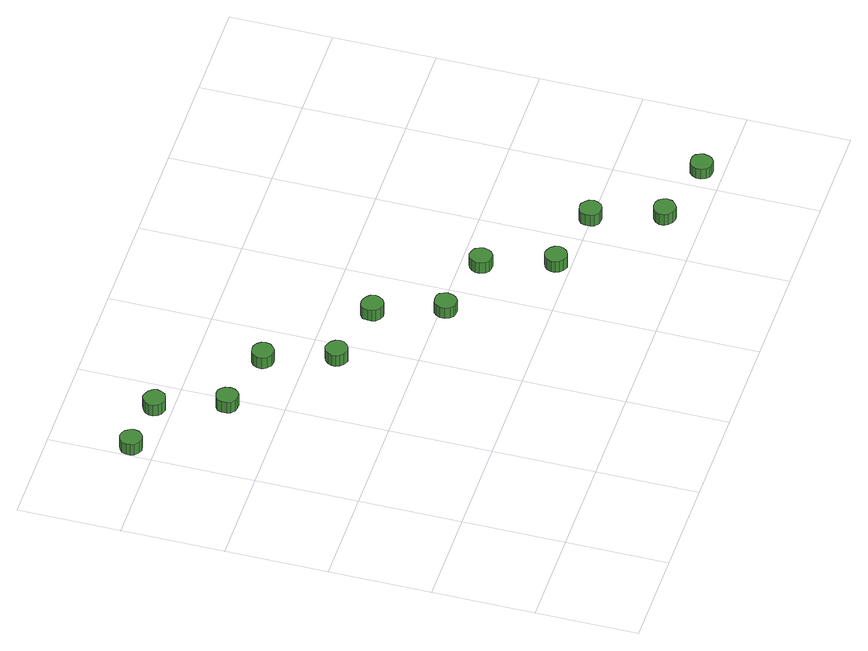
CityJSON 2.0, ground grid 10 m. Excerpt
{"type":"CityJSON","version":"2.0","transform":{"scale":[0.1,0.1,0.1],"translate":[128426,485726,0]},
"CityObjects":{
"tree1":{"type":"SolitaryVegetationObject","attributes":{"function":"something"},"geometry":[{"type":"MultiSurface","lod":"1","boundaries":[[[0,1,2,3,4,5,6,7,8,9,10,11,12,13,14]],[[15,16,17,18,19,20,21,22,23,24,25,26,27,28,29]],[[0,29,28,1]],[[1,28,27,2]],[[2,27,26,3]],[[3,26,25,4]],[[4,25,24,5]],[[5,24,23,6]],[[6,23,22,7]],[[7,22,21,8]],[[8,21,20,9]],[[9,20,19,10]],[[10,19,18,11]],[[11,18,17,12]],[[12,17,16,13]],[[13,16,15,14]],[[14,15,29,0]]]}]},
"tree2":{"type":"SolitaryVegetationObject","attributes":{"function":"something"},"geometry":[{"type":"MultiSurface","lod":"1","boundaries":[[[30,31,32,33,34,35,36,37,38,39,40,41,42,43,44]],[[45,46,47,48,49,50,51,52,53,54,55,56,57,58,59]],[[30,59,58,31]],[[31,58,57,32]],[[32,57,56,33]],[[33,56,55,34]],[[34,55,54,35]],[[35,54,53,36]],[[36,53,52,37]],[[37,52,51,38]],[[38,51,50,39]],[[39,50,49,40]],[[40,49,48,41]],[[41,48,47,42]],[[42,47,46,43]],[[43,46,45,44]],[[44,45,59,30]]]}]},
"tree3":{"type":"SolitaryVegetationObject","attributes":{"function":"something"},"geometry":[{"type":"MultiSurface","lod":"1","boundaries":[[[60,61,62,63,64,65,66,67,68,69,70,71,72,73,74]],[[75,76,77,78,79,80,81,82,83,84,85,86,87,88,89]],[[60,89,88,61]],[[61,88,87,62]],[[62,87,86,63]],[[63,86,85,64]],[[64,85,84,65]],[[65,84,83,66]],[[66,83,82,67]],[[67,82,81,68]],[[68,81,80,69]],[[69,80,79,70]],[[70,79,78,71]],[[71,78,77,72]],[[72,77,76,73]],[[73,76,75,74]],[[74,75,89,60]]]}]},
"tree4":{"type":"SolitaryVegetationObject","attributes":{"function":"something"},"geometry":[{"type":"MultiSurface","lod":"1","boundaries":[[[90,91,92,93,94,95,96,97,98,99,100,101,102,103,104]],[[105,106,107,108,109,110,111,112,113,114,115,116,117,118,119]],[[90,119,118,91]],[[91,118,117,92]],[[92,117,116,93]],[[93,116,115,94]],[[94,115,114,95]],[[95,114,113,96]],[[96,113,112,97]],[[97,112,111,98]],[[98,111,110,99]],[[99,110,109,100]],[[100,109,108,101]],[[101,108,107,102]],[[102,107,106,103]],[[103,106,105,104]],[[104,105,119,90]]]}]},
"tree5":{"type":"SolitaryVegetationObject","attributes":{"function":"something"},"geometry":[{"type":"MultiSurface","lod":"1","boundaries":[[[120,121,122,123,124,125,126,127,128,129,130,131,132,133,134]],[[135,136,137,138,139,140,141,142,143,144,145,146,147,148,149]],[[120,149,148,121]],[[121,148,147,122]],[[122,147,146,123]],[[123,146,145,124]],[[124,145,144,125]],[[125,144,143,126]],[[126,143,142,127]],[[127,142,141,128]],[[128,141,140,129]],[[129,140,139,130]],[[130,139,138,131]],[[131,138,137,132]],[[132,137,136,133]],[[133,136,135,134]],[[134,135,149,120]]]}]},
"tree6":{"type":"SolitaryVegetationObject","attributes":{"function":"something"},"geometry":[{"type":"MultiSurface","lod":"1","boundaries":[[[150,151,152,153,154,155,156,157,158,159,160,161,162,163,164]],[[165,166,167,168,169,170,171,172,173,174,175,176,177,178,179]],[[150,179,178,151]],[[151,178,177,152]],[[152,177,176,153]],[[153,176,175,154]],[[154,175,174,155]],[[155,174,173,156]],[[156,173,172,157]],[[157,172,171,158]],[[158,171,170,159]],[[159,170,169,160]],[[160,169,168,161]],[[161,168,167,162]],[[162,167,166,163]],[[163,166,165,164]],[[164,165,179,150]]]}]},
"tree7":{"type":"SolitaryVegetationObject","attributes":{"function":"something"},"geometry":[{"type":"MultiSurface","lod":"1","boundaries":[[[180,181,182,183,184,185,186,187,188,189,190,191,192,193,194]],[[195,196,197,198,199,200,201,202,203,204,205,206,207,208,209]],[[180,209,208,181]],[[181,208,207,182]],[[182,207,206,183]],[[183,206,205,184]],[[184,205,204,185]],[[185,204,203,186]],[[186,203,202,187]],[[187,202,201,188]],[[188,201,200,189]],[[189,200,199,190]],[[190,199,198,191]],[[191,198,197,192]],[[192,197,196,193]],[[193,196,195,194]],[[194,195,209,180]]]}]},
"tree8":{"type":"SolitaryVegetationObject","attributes":{"function":"something"},"geometry":[{"type":"MultiSurface","lod":"1","boundaries":[[[210,211,212,213,214,215,216,217,218,219,220,221,222,223,224]],[[225,226,227,228,229,230,231,232,233,234,235,236,237,238,239]],[[210,239,238,211]],[[211,238,237,212]],[[212,237,236,213]],[[213,236,235,214]],[[214,235,234,215]],[[215,234,233,216]],[[216,233,232,217]],[[217,232,231,218]],[[218,231,230,219]],[[219,230,229,220]],[[220,229,228,221]],[[221,228,227,222]],[[222,227,226,223]],[[223,226,225,224]],[[224,225,239,210]]]}]},
"tree9":{"type":"SolitaryVegetationObject","attributes":{"function":"something"},"geometry":[{"type":"MultiSurface","lod":"1","boundaries":[[[240,241,242,243,244,245,246,247,248,249,250,251,252,253,254]],[[255,256,257,258,259,260,261,262,263,264,265,266,267,268,269]],[[240,269,268,241]],[[241,268,267,242]],[[242,267,266,243]],[[243,266,265,244]],[[244,265,264,245]],[[245,264,263,246]],[[246,263,262,247]],[[247,262,261,248]],[[248,261,260,249]],[[249,260,259,250]],[[250,259,258,251]],[[251,258,257,252]],[[252,257,256,253]],[[253,256,255,254]],[[254,255,269,240]]]}]},
"tree10":{"type":"SolitaryVegetationObject","attributes":{"function":"something"},"geometry":[{"type":"MultiSurface","lod":"1","boundaries":[[[270,271,272,273,274,275,276,277,278,279,280,281,282,283,284]],[[285,286,287,288,289,290,291,292,293,294,295,296,297,298,299]],[[270,299,298,271]],[[271,298,297,272]],[[272,297,296,273]],[[273,296,295,274]],[[274,295,294,275]],[[275,294,293,276]],[[276,293,292,277]],[[277,292,291,278]],[[278,291,290,279]],[[279,290,289,280]],[[280,289,288,281]],[[281,288,287,282]],[[282,287,286,283]],[[283,286,285,284]],[[284,285,299,270]]]}]},
"tree11":{"type":"SolitaryVegetationObject","attributes":{"function":"something"},"geometry":[{"type":"MultiSurface","lod":"1","boundaries":[[[300,301,302,303,304,305,306,307,308,309,310,311,312,313,314]],[[315,316,317,318,319,320,321,322,323,324,325,326,327,328,329]],[[300,329,328,301]],[[301,328,327,302]],[[302,327,326,303]],[[303,326,325,304]],[[304,325,324,305]],[[305,324,323,306]],[[306,323,322,307]],[[307,322,321,308]],[[308,321,320,309]],[[309,320,319,310]],[[310,319,318,311]],[[311,318,317,312]],[[312,317,316,313]],[[313,316,315,314]],[[314,315,329,300]]]}]},
"tree12":{"type":"SolitaryVegetationObject","attributes":{"function":"something"},"geometry":[{"type":"MultiSurface","lod":"1","boundaries":[[[330,331,332,333,334,335,336,337,338,339,340,341,342,343,344]],[[345,346,347,348,349,350,351,352,353,354,355,356,357,358,359]],[[330,359,358,331]],[[331,358,357,332]],[[332,357,356,333]],[[333,356,355,334]],[[334,355,354,335]],[[335,354,353,336]],[[336,353,352,337]],[[337,352,351,338]],[[338,351,350,339]],[[339,350,349,340]],[[340,349,348,341]],[[341,348,347,342]],[[342,347,346,343]],[[343,346,345,344]],[[344,345,359,330]]]}]}
},
"vertices":[
[22,423,20],[21,427,20],[18,431,20],[15,433,20],[10,434,20],[6,432,20],[2,429,20],[1,425,20],[1,421,20],[2,417,20],[6,414,20],[10,412,20],[15,413,20],[18,415,20],[21,418,20],[21,418,7],[18,415,7],[15,413,7],[10,412,7],[6,414,7],[2,417,7],[1,421,7],[1,425,7],[2,429,7],[6,432,7],[10,434,7],[15,433,7],[18,431,7],[21,427,7],[22,423,7],
[79,417,21],[78,421,21],[75,425,21],[71,427,21],[67,428,21],[62,426,21],[59,423,21],[57,419,21],[57,415,21],[59,411,21],[62,408,21],[67,406,21],[71,407,21],[75,409,21],[78,413,21],[78,413,8],[75,409,8],[71,407,8],[67,406,8],[62,408,8],[59,411,8],[57,415,8],[57,419,8],[59,423,8],[62,426,8],[67,428,8],[71,427,8],[75,425,8],[78,421,8],[79,417,8],
[102,353,20],[101,358,20],[98,362,20],[95,364,20],[90,364,20],[86,363,20],[82,360,20],[81,356,20],[81,351,20],[82,347,20],[86,344,20],[90,343,20],[95,343,20],[98,345,20],[101,349,20],[101,349,7],[98,345,7],[95,343,7],[90,343,7],[86,344,7],[82,347,7],[81,351,7],[81,356,7],[82,360,7],[86,363,7],[90,364,7],[95,364,7],[98,362,7],[101,358,7],[102,353,7],
[169,339,21],[168,343,21],[165,347,21],[161,349,21],[157,349,21],[153,348,21],[149,345,21],[147,341,21],[147,336,21],[149,332,21],[153,329,21],[157,328,21],[161,328,21],[165,331,21],[168,334,21],[168,334,8],[165,331,8],[161,328,8],[157,328,8],[153,329,8],[149,332,8],[147,336,8],[147,341,8],[149,345,8],[153,348,8],[157,349,8],[161,349,8],[165,347,8],[168,343,8],[169,339,8],
[192,274,20],[191,278,20],[188,282,20],[184,284,20],[180,285,20],[175,283,20],[172,280,20],[170,276,20],[170,272,20],[172,268,20],[175,265,20],[180,263,20],[184,264,20],[188,266,20],[191,270,20],[191,270,7],[188,266,7],[184,264,7],[180,263,7],[175,265,7],[172,268,7],[170,272,7],[170,276,7],[172,280,7],[175,283,7],[180,285,7],[184,284,7],[188,282,7],[191,278,7],[192,274,7],
[259,259,21],[258,264,21],[255,267,21],[251,269,21],[247,270,21],[243,269,21],[239,266,21],[238,261,21],[238,257,21],[239,253,21],[243,250,21],[247,248,21],[251,249,21],[255,251,21],[258,255,21],[258,255,8],[255,251,8],[251,249,8],[247,248,8],[243,250,8],[239,253,8],[238,257,8],[238,261,8],[239,266,8],[243,269,8],[247,270,8],[251,269,8],[255,267,8],[258,264,8],[259,259,8],
[283,196,19],[282,200,19],[280,204,19],[276,206,19],[271,206,19],[267,205,19],[264,202,19],[262,198,19],[262,193,19],[264,189,19],[267,186,19],[271,185,19],[276,185,19],[280,188,19],[282,191,19],[282,191,6],[280,188,6],[276,185,6],[271,185,6],[267,186,6],[264,189,6],[262,193,6],[262,198,6],[264,202,6],[267,205,6],[271,206,6],[276,206,6],[280,204,6],[282,200,6],[283,196,6],
[349,181,21],[348,185,21],[346,189,21],[342,191,21],[337,192,21],[333,190,21],[330,187,21],[328,183,21],[328,179,21],[330,174,21],[333,171,21],[337,170,21],[342,170,21],[346,173,21],[348,176,21],[348,176,8],[346,173,8],[342,170,8],[337,170,8],[333,171,8],[330,174,8],[328,179,8],[328,183,8],[330,187,8],[333,190,8],[337,192,8],[342,191,8],[346,189,8],[348,185,8],[349,181,8],
[373,115,19],[372,119,19],[369,123,19],[365,125,19],[361,126,19],[356,124,19],[353,121,19],[351,117,19],[351,113,19],[353,109,19],[356,106,19],[361,104,19],[365,105,19],[369,107,19],[372,111,19],[372,111,6],[369,107,6],[365,105,6],[361,104,6],[356,106,6],[353,109,6],[351,113,6],[351,117,6],[353,121,6],[356,124,6],[361,126,6],[365,125,6],[369,123,6],[372,119,6],[373,115,6],
[440,101,21],[439,106,21],[436,109,21],[432,112,21],[428,112,21],[424,111,21],[420,108,21],[419,104,21],[419,99,21],[420,95,21],[424,92,21],[428,91,21],[432,91,21],[436,93,21],[439,97,21],[439,97,8],[436,93,8],[432,91,8],[428,91,8],[424,92,8],[420,95,8],[419,99,8],[419,104,8],[420,108,8],[424,111,8],[428,112,8],[432,112,8],[436,109,8],[439,106,8],[440,101,8],
[463,37,19],[462,41,19],[459,45,19],[455,47,19],[451,47,19],[447,46,19],[443,43,19],[441,39,19],[441,34,19],[443,30,19],[447,27,19],[451,26,19],[455,26,19],[459,29,19],[462,32,19],[462,32,6],[459,29,6],[455,26,6],[451,26,6],[447,27,6],[443,30,6],[441,34,6],[441,39,6],[443,43,6],[447,46,6],[451,47,6],[455,47,6],[459,45,6],[462,41,6],[463,37,6],
[530,21,20],[529,25,20],[527,29,20],[523,31,20],[518,31,20],[514,30,20],[511,27,20],[509,23,20],[509,18,20],[511,14,20],[514,11,20],[518,10,20],[523,10,20],[527,13,20],[529,16,20],[529,16,8],[527,13,8],[523,10,8],[518,10,8],[514,11,8],[511,14,8],[509,18,8],[509,23,8],[511,27,8],[514,30,8],[518,31,8],[523,31,8],[527,29,8],[529,25,8],[530,21,8]
]}
